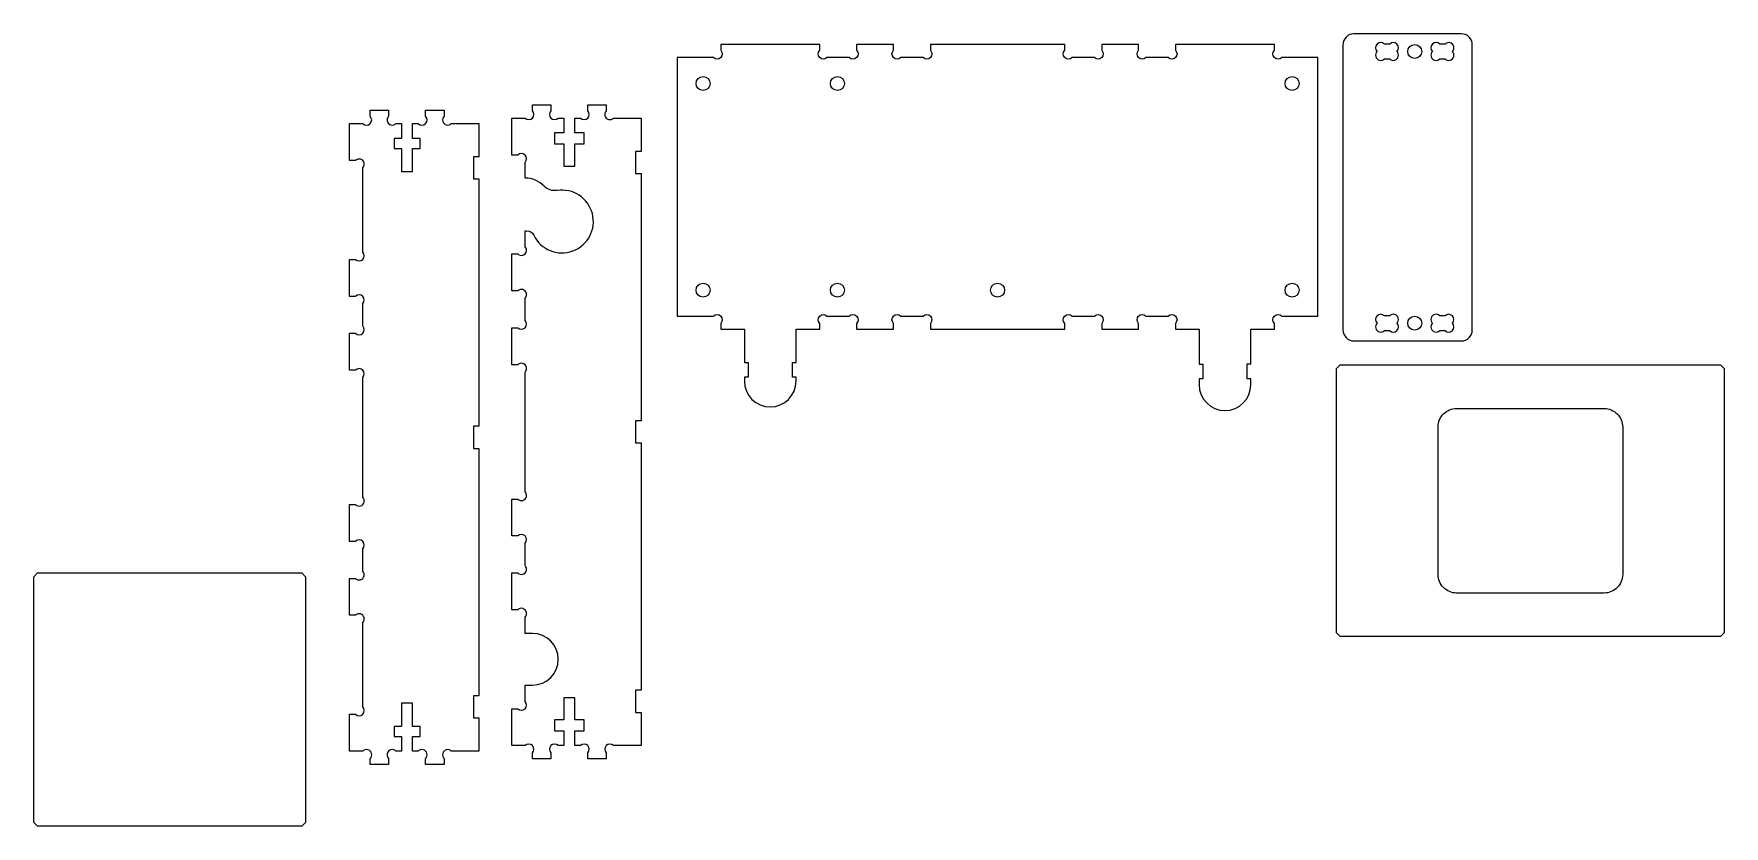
# Model space of a CAD drawing. Header units: millimetres. Extents: x -405 to 52, y -88 to 127.
import ezdxf

# ---------------------------------------------------------------- set-up
doc = ezdxf.new("R2010")
doc.units = ezdxf.units.MM

msp = doc.modelspace()

# ---------------------------------------------------------------- linework, layer by layer
for points in [[(-18.75, 43.31, 0.414214), (-15.75, 46.31), (-15.75, 123.51, 0.414214), (-18.75, 126.51), (-47.8, 126.51, 0.414214), (-50.8, 123.51), (-50.8, 46.31, 0.414214), (-47.8, 43.31)], [(-39.57, 123.71, 1), (-41.55, 121.73), (-41.55, 121.69, 1), (-39.57, 119.71), (-38.13, 119.71, 1), (-36.15, 121.69), (-36.15, 121.73, 1), (-38.13, 123.71)], [(-23.13, 119.71, 1), (-21.15, 121.69), (-21.15, 121.73, 1), (-23.13, 123.71), (-24.57, 123.71, 1), (-26.55, 121.73), (-26.55, 121.69, 1), (-24.57, 119.71)], [(-184.54, 50.05, -1), (-182.56, 48.07), (-182.56, 46.45), (-172.56, 46.45), (-172.56, 48.07, -1), (-170.58, 50.05), (-164.54, 50.05, -1), (-162.56, 48.07), (-162.56, 46.45), (-126.16, 46.45), (-126.16, 48.07, -1), (-124.18, 50.05), (-118.14, 50.05, -1), (-116.16, 48.07), (-116.16, 46.45), (-106.16, 46.45), (-106.16, 48.07, -1), (-104.18, 50.05), (-98.14, 50.05, -1), (-96.16, 48.07), (-96.16, 46.45), (-89.76, 46.45), (-89.76, 37.05), (-88.76, 37.05), (-88.76, 33.05), (-89.76, 33.05), (-89.76, 31.45, 1), (-75.76, 31.45), (-75.76, 33.07), (-76.76, 33.07), (-76.76, 37.07), (-75.76, 37.07), (-75.76, 46.45), (-69.36, 46.45), (-69.36, 48.07, -1), (-67.38, 50.05), (-57.56, 50.05), (-57.56, 120.05), (-67.38, 120.05, -1), (-69.36, 122.03), (-69.36, 123.65), (-96.16, 123.65), (-96.16, 122.03, -1), (-98.14, 120.05), (-104.18, 120.05, -1), (-106.16, 122.03), (-106.16, 123.65), (-116.16, 123.65), (-116.16, 122.03, -1), (-118.14, 120.05), (-124.18, 120.05, -1), (-126.16, 122.03), (-126.16, 123.65), (-162.56, 123.65), (-162.56, 122.03, -1), (-164.54, 120.05), (-170.58, 120.05, -1), (-172.56, 122.03), (-172.56, 123.65), (-182.56, 123.65), (-182.56, 122.03, -1), (-184.54, 120.05), (-190.58, 120.05, -1), (-192.56, 122.03), (-192.56, 123.65), (-219.36, 123.65), (-219.36, 122.03, -1), (-221.34, 120.05), (-231.16, 120.05), (-231.16, 50.05), (-221.34, 50.05, -1), (-219.36, 48.07), (-219.36, 46.45), (-212.96, 46.45), (-212.96, 37.45), (-211.96, 37.45), (-211.96, 33.45), (-212.96, 33.45), (-212.96, 32.43, 1), (-198.96, 32.43), (-198.96, 33.45), (-199.96, 33.45), (-199.96, 37.45), (-198.96, 37.45), (-198.96, 46.45), (-192.56, 46.45), (-192.56, 48.07, -1), (-190.58, 50.05)], [(-305.84, -63.82), (-305.84, -67.82), (-307.36, -67.82, 1), (-309.34, -69.8), (-309.34, -71.42), (-314.34, -71.42), (-314.34, -69.8, 1), (-316.32, -67.82), (-319.94, -67.82), (-319.94, -57.82), (-318.32, -57.82, 1), (-316.34, -55.84), (-316.34, -33, 1), (-318.32, -31.02), (-319.94, -31.02), (-319.94, -21.02), (-318.32, -21.02, 1), (-316.34, -19.04), (-316.34, -13, 1), (-318.32, -11.02), (-319.94, -11.02), (-319.94, -1.02), (-318.32, -1.02, 1), (-316.34, 0.96), (-316.34, 33.4, 1), (-318.32, 35.38), (-319.94, 35.38), (-319.94, 45.38), (-318.32, 45.38, 1), (-316.34, 47.36), (-316.34, 53.4, 1), (-318.32, 55.38), (-319.94, 55.38), (-319.94, 65.38), (-318.32, 65.38, 1), (-316.34, 67.36), (-316.34, 90.2, 1), (-318.32, 92.18), (-319.94, 92.18), (-319.94, 102.18), (-316.32, 102.18, 1), (-314.34, 104.16), (-314.34, 105.78), (-309.34, 105.78), (-309.34, 104.16, 1), (-307.36, 102.18), (-305.84, 102.18), (-305.84, 98.18), (-307.84, 98.18), (-307.84, 95.48), (-305.84, 95.48), (-305.84, 89.18), (-302.84, 89.18), (-302.84, 95.48), (-300.84, 95.48), (-300.84, 98.18), (-302.84, 98.18), (-302.84, 102.18), (-301.32, 102.18, 1), (-299.34, 104.16), (-299.34, 105.78), (-294.34, 105.78), (-294.34, 104.16, 1), (-292.36, 102.18), (-284.89, 102.18), (-284.89, 93.18), (-286.39, 93.18), (-286.39, 87.18), (-284.89, 87.18), (-284.89, 20.18), (-286.39, 20.18), (-286.39, 14.18), (-284.89, 14.18), (-284.89, -52.82), (-286.39, -52.82), (-286.39, -58.82), (-284.89, -58.82), (-284.89, -67.82), (-292.36, -67.82, 1), (-294.34, -69.8), (-294.34, -71.42), (-299.34, -71.42), (-299.34, -69.8, 1), (-301.32, -67.82), (-302.84, -67.82), (-302.84, -63.82), (-300.84, -63.82), (-300.84, -61.12), (-302.84, -61.12), (-302.84, -54.82), (-305.84, -54.82), (-305.84, -61.12), (-307.84, -61.12), (-307.84, -63.82)], [(-272.39, 73.1, 0.014581), (-271.97, 73.11, -0.304312), (-270.05, 71.98, 1.992828), (-263.72, 84.06, -0.245163), (-267.23, 85.23, 0.203686), (-272.39, 87.42), (-272.39, 91.68, 1), (-274.37, 93.66), (-275.99, 93.66), (-275.99, 103.66), (-272.37, 103.66, 1), (-270.39, 105.64), (-270.39, 107.26), (-265.39, 107.26), (-265.39, 105.64, 1), (-263.41, 103.66), (-261.89, 103.66), (-261.89, 99.66), (-264.39, 99.66), (-264.39, 96.66), (-261.89, 96.66), (-261.89, 90.66), (-258.89, 90.66), (-258.89, 96.66), (-256.39, 96.66), (-256.39, 99.66), (-258.89, 99.66), (-258.89, 103.66), (-257.37, 103.66, 1), (-255.39, 105.64), (-255.39, 107.26), (-250.39, 107.26), (-250.39, 105.64, 1), (-248.41, 103.66), (-240.94, 103.66), (-240.94, 94.66), (-242.44, 94.66), (-242.44, 88.66), (-240.94, 88.66), (-240.94, 21.66), (-242.44, 21.66), (-242.44, 15.66), (-240.94, 15.66), (-240.94, -51.34), (-242.44, -51.34), (-242.44, -57.34), (-240.94, -57.34), (-240.94, -66.34), (-248.41, -66.34, 1), (-250.39, -68.32), (-250.39, -69.94), (-255.39, -69.94), (-255.39, -68.32, 1), (-257.37, -66.34), (-258.89, -66.34), (-258.89, -62.34), (-256.39, -62.34), (-256.39, -59.34), (-258.89, -59.34), (-258.89, -53.34), (-261.89, -53.34), (-261.89, -59.34), (-264.39, -59.34), (-264.39, -62.34), (-261.89, -62.34), (-261.89, -66.34), (-263.41, -66.34, 1), (-265.39, -68.32), (-265.39, -69.94), (-270.39, -69.94), (-270.39, -68.32, 1), (-272.37, -66.34), (-275.99, -66.34), (-275.99, -56.34), (-274.37, -56.34, 1), (-272.39, -54.36), (-272.39, -49.94), (-270.39, -49.94, 1), (-270.39, -35.94), (-272.39, -35.94), (-272.39, -31.52, 1), (-274.37, -29.54), (-275.99, -29.54), (-275.99, -19.54), (-274.37, -19.54, 1), (-272.39, -17.56), (-272.39, -11.52, 1), (-274.37, -9.54), (-275.99, -9.54), (-275.99, 0.46), (-274.37, 0.46, 1), (-272.39, 2.44), (-272.39, 34.88, 1), (-274.37, 36.86), (-275.99, 36.86), (-275.99, 46.86), (-274.37, 46.86, 1), (-272.39, 48.84), (-272.39, 54.88, 1), (-274.37, 56.86), (-275.99, 56.86), (-275.99, 66.86), (-274.37, 66.86, 1), (-272.39, 68.84)], [(-39.57, 50.11, 1), (-41.55, 48.13), (-41.55, 48.09, 1), (-39.57, 46.11), (-38.13, 46.11, 1), (-36.15, 48.09), (-36.15, 48.13, 1), (-38.13, 50.11)], [(-24.57, 50.11, 1), (-26.55, 48.13), (-26.55, 48.09, 1), (-24.57, 46.11), (-23.13, 46.11, 1), (-21.15, 48.09), (-21.15, 48.13, 1), (-23.13, 50.11)], [(-25, 20, -0.414214), (-20, 25), (20, 25, -0.414214), (25, 20), (25, -20, -0.414214), (20, -25), (-20, -25, -0.414214), (-25, -20)]]:
    msp.add_lwpolyline(points, format="xyb", close=True)
for points in [[(52.5, -35.8), (51.5, -36.8), (-51.5, -36.8), (-52.5, -35.8), (-52.5, 35.8), (-51.5, 36.8), (51.5, 36.8), (52.5, 35.8)], [(-404.48, -88.16), (-405.48, -87.16), (-405.48, -20.56), (-404.48, -19.56), (-332.88, -19.56), (-331.88, -20.56), (-331.88, -87.16), (-332.88, -88.16)]]:
    msp.add_lwpolyline(points, close=True)
for centre in [(-31.35, 121.71), (-224.16, 113.05), (-187.76, 113.05), (-64.56, 113.05), (-224.16, 57.05), (-187.76, 57.05), (-144.36, 57.05), (-64.56, 57.05), (-31.35, 48.11)]:
    msp.add_circle(centre, 1.9)

doc.saveas('drawing.dxf')
